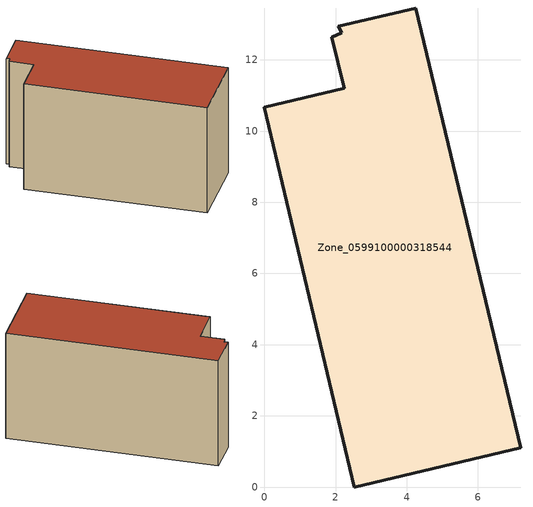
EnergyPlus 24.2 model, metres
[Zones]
Zone_0599100000318544
 floor ground (C_G): 1.9,12.64 2.18,12.76 2.08,12.95 4.25,13.46 7.2,1.1 2.53,0 0,10.67 2.24,11.2 z0
 wall outside (C_F): 0,10.67 2.53,0 7.2,1.1 4.25,13.46 2.08,12.95 2.18,12.76 1.9,12.64 2.24,11.2 0,10.67 z0:7.04
 roof outside (C_R): 2.18,12.76 1.9,12.64 2.24,11.2 0,10.67 2.53,0 7.2,1.1 4.25,13.46 2.08,12.95 z7.04
[BUILDING]
Pand.0599100000318544: North Axis=0; Terrain=City; Loads Convergence Tolerance Value=0.04; Temperature Convergence Tolerance Value=0.4; Solar Distribution=FullExterior; Maximum Number of Warmup Days=25; Minimum Number of Warmup Days=1
[Site:Location]
Rotterdam.The.Hague.AP_ZH_NLD Design_Conditions: Latitude=51.96; Longitude=4.45; Time Zone=1; Elevation=-4.5
[SITE:GROUNDTEMPERATURE:BUILDINGSURFACE]
18, 18, 18, 18, 18, 18, 18, 18, 18, 18, 18, 18
[MATERIAL] Thermal Absorptance=0.9; Solar Absorptance=0.7; Visible Absorptance=0.7
Name | Roughness | Thickness | Conductivity | Density | Specific Heat
G.TI.1992-2005 | MediumSmooth | 0.15 | 0.06 | 540 | 1210
F.TI.1992-2005 | Rough | 0.3 | 0.12 | 1920 | 840
R.TI.1992-2005 | MediumRough | 0.2 | 0.08 | 1500 | 1000
[CONSTRUCTION]
C_G: G.TI.1992-2005
C_F: F.TI.1992-2005
C_R: R.TI.1992-2005
[ZONE]
Zone_0599100000318544: Type=1; Multiplier=1; Ceiling Height=Autocalculate; Volume=Autocalculate; Floor Area=autocalculate; Part of Total Floor Area=Yes
[ZONEINFILTRATION:DESIGNFLOWRATE]
Infil_Zone_0599100000318544: Zone or ZoneList or Space or SpaceList=Zone_0599100000318544; Schedule=AlwaysOn; Design Flow Rate Calculation Method=Flow/Area; Flow Rate per Floor Area=0.0015; Constant Term Coefficient=1; Temperature Term Coefficient=0; Velocity Term Coefficient=0; Velocity Squared Term Coefficient=0
[HVACTEMPLATE:ZONE:IDEALLOADSAIRSYSTEM]
Zone_0599100000318544: Maximum Heating Supply Air Temperature=50; Minimum Cooling Supply Air Temperature=13; Maximum Heating Supply Air Humidity Ratio=0.0156; Minimum Cooling Supply Air Humidity Ratio=0.0077; Heating Limit=NoLimit; Cooling Limit=NoLimit; Dehumidification Control Type=ConstantSensibleHeatRatio; Cooling Sensible Heat Ratio=0.7; Dehumidification Setpoint=60; Humidification Control Type=None; Humidification Setpoint=30; Outdoor Air Method=None; Outdoor Air Flow Rate per Person=0.00944; Outdoor Air Flow Rate per Zone Floor Area=0; Outdoor Air Flow Rate per Zone=0; Demand Controlled Ventilation Type=None; Outdoor Air Economizer Type=NoEconomizer; Heat Recovery Type=None; Sensible Heat Recovery Effectiveness=0.7; Latent Heat Recovery Effectiveness=0.65
[ZONECONTROL:THERMOSTAT]
ThermostatControl_Zone_0599100000318544: Zone or ZoneList=Zone_0599100000318544; Control Type Schedule=DualSetpointControlType; Control 1=Thermostat_Zone_0599100000318544; Temperature Difference Between Cutout And Setpoint=0
[THERMOSTATSETPOINT:DUALSETPOINT]
Thermostat_Zone_0599100000318544: Heating Setpoint Temperature Schedule=HeatingSetpoint_Zone_0599100000318544; Cooling Setpoint Temperature Schedule=CoolingSetpoint_Zone_0599100000318544
[SCHEDULE:COMPACT]
HeatingSetpoint_Zone_0599100000318544: Through: 12/31, For: AllDays, Until: 24:00, 21
CoolingSetpoint_Zone_0599100000318544: Through: 12/31, For: AllDays, Until: 24:00, 24
DualSetpointControlType: Through: 12/31, For: AllDays, Until: 24:00, 4
AlwaysOn: Through: 12/31, For: AllDays, Until: 24:00, 1
